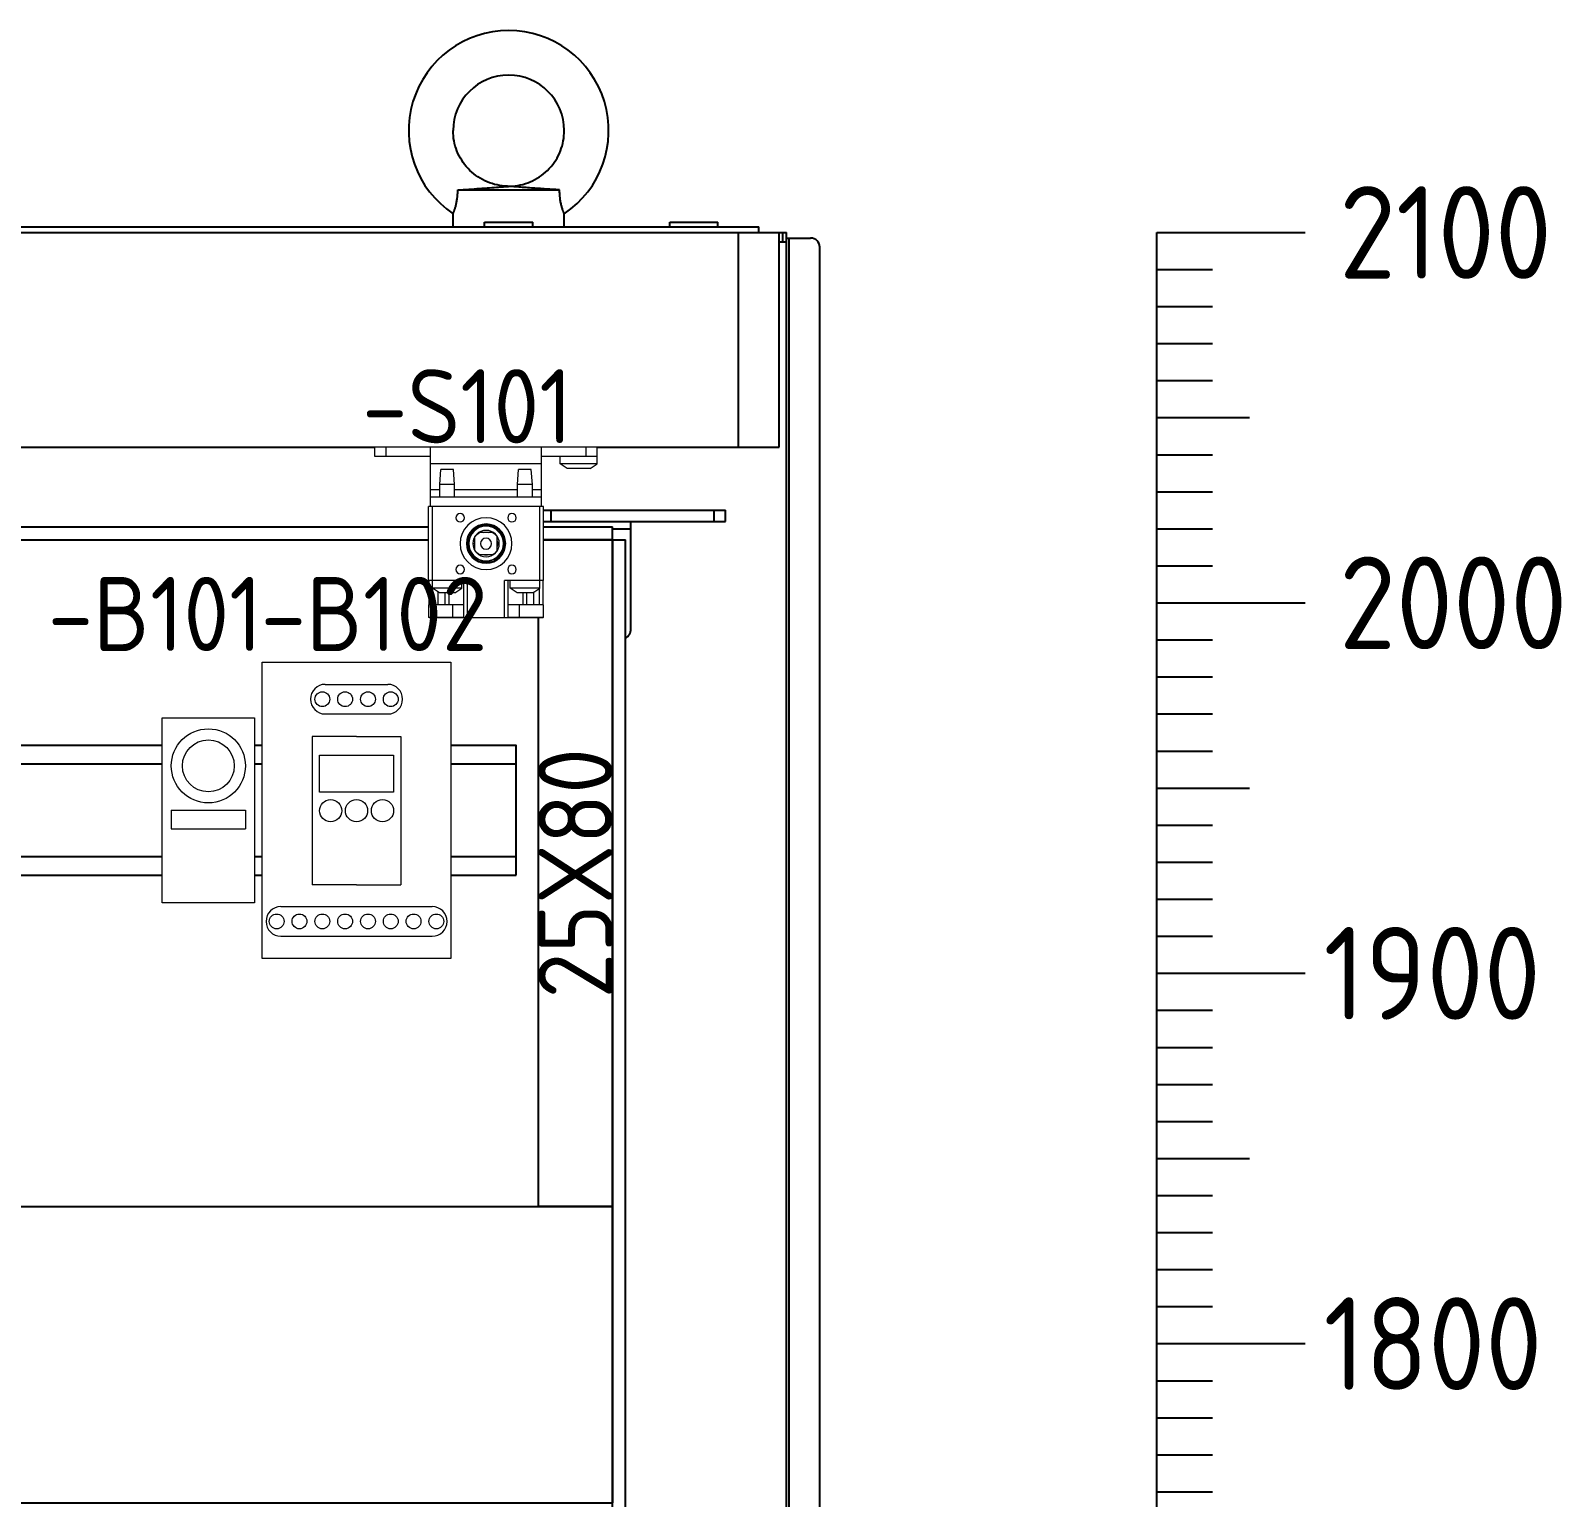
# Model space of a CAD drawing. Header units: millimetres. Extents: x 42356 to 50646, y 31507 to 39566.
# Drawn here: x 48016.5 to 48429.7, y 33632.5 to 34028.5 of the extents above; entities that cross this region are included whole.
import ezdxf
from ezdxf.enums import TextEntityAlignment as Align

# ---------------------------------------------------------------- set-up
doc = ezdxf.new("R2010")
doc.units = ezdxf.units.MM
doc.set_wipeout_variables(frame=1)
doc.layers.add('000-PI-Oprema', color=30, linetype='Continuous', lineweight=5)
for name, color, linetype in [('000-PI-ORMAR', 2, 'Continuous'), ('000-PI_TEXT', 7, 'Continuous'), ('002-PI-Kabelska kanalica', 150, 'Continuous'), ('004-PI-DIN Šina', 3, 'Continuous')]:
    doc.layers.add(name, color=color, linetype=linetype)
doc.styles.add('PI0', font='isocpeur.ttf', dxfattribs={"width": 0.9})

# ---------------------------------------------------------------- blocks, each defined once
blk = doc.blocks.new('2000x800 montažna')
at = {"layer": '000-PI-ORMAR'}
for p, q in [((46090.02, 36230.03), (46140.02, 36230.03)), ((46090.02, 36225.53), (46090.02, 36230.03)), ((46090.02, 36227.03), (46140.02, 36227.03)), ((46093.02, 36227.03), (46093.02, 36230.03)), ((46114.52, 36225.03), (46114.52, 36227.03)), ((46137.02, 36227.03), (46137.02, 36230.03)), ((46140.02, 36227.03), (46140.02, 36230.03)), ((45403.52, 36225.53), (46109.52, 36225.53)), ((46109.52, 34384.53), (46109.52, 36225.53)), ((46109.52, 36225.03), (46114.52, 36225.03)), ((46114.52, 36198.03), (46114.52, 36225.03)), ((45400.02, 36222.03), (46113.02, 36222.03)), ((46113.02, 34388.03), (46113.02, 36222.03))]:
    blk.add_line(p, q, dxfattribs=at)
blk.add_arc((46111.52, 36198.03), 3, 300.0004, 0, dxfattribs=at)
blk = doc.blocks.new('*U116')
at = {"layer": '004-PI-DIN Šina'}
blk.add_lwpolyline([(650, -17.5), (650, 17.5), (0, 17.5), (0, -17.5)], close=True, dxfattribs=at)
for points in [[(0, 12.5), (650, 12.5)], [(0, -12.5), (650, -12.5)]]:
    blk.add_lwpolyline(points, dxfattribs=at)
blk = doc.blocks.new('SKALA_2100')
for p, q in [((6091.94, 12435.39), (6091.94, 13135.39)), ((6091.94, 13135.39), (6131.94, 13135.39)), ((6091.94, 13125.39), (6106.94, 13125.39)), ((6091.94, 13115.39), (6106.94, 13115.39)), ((6091.94, 13105.39), (6106.94, 13105.39)), ((6091.94, 13095.39), (6106.94, 13095.39)), ((6091.94, 13085.39), (6116.94, 13085.39)), ((6091.94, 13075.39), (6106.94, 13075.39)), ((6091.94, 13065.39), (6106.94, 13065.39)), ((6091.94, 13055.39), (6106.94, 13055.39)), ((6091.94, 13045.39), (6106.94, 13045.39)), ((6091.94, 13035.39), (6131.94, 13035.39)), ((6091.94, 13035.39), (6131.94, 13035.39)), ((6091.94, 13025.39), (6106.94, 13025.39)), ((6091.94, 13015.39), (6106.94, 13015.39)), ((6091.94, 13005.39), (6106.94, 13005.39)), ((6091.94, 12995.39), (6106.94, 12995.39)), ((6091.94, 12985.39), (6116.94, 12985.39)), ((6091.94, 12975.39), (6106.94, 12975.39)), ((6091.94, 12965.39), (6106.94, 12965.39)), ((6091.94, 12955.39), (6106.94, 12955.39)), ((6091.94, 12945.39), (6106.94, 12945.39)), ((6091.94, 12935.39), (6131.94, 12935.39)), ((6091.94, 12925.39), (6106.94, 12925.39)), ((6091.94, 12915.39), (6106.94, 12915.39)), ((6091.94, 12905.39), (6106.94, 12905.39)), ((6091.94, 12895.39), (6106.94, 12895.39)), ((6091.94, 12885.39), (6116.94, 12885.39)), ((6091.94, 12875.39), (6106.94, 12875.39)), ((6091.94, 12865.39), (6106.94, 12865.39)), ((6091.94, 12855.39), (6106.94, 12855.39)), ((6091.94, 12845.39), (6106.94, 12845.39)), ((6091.94, 12835.39), (6131.94, 12835.39)), ((6091.94, 12825.39), (6106.94, 12825.39)), ((6091.94, 12815.39), (6106.94, 12815.39)), ((6091.94, 12805.39), (6106.94, 12805.39)), ((6091.94, 12795.39), (6106.94, 12795.39))]:
    blk.add_line(p, q)
at = {"style": 'PI0', "width": 0.9}
for s, p in [('2100', (6141.12, 13135.39)), ('2000', (6141.12, 13035.39)), ('1900', (6136.91, 12935.39)), ('1800', (6136.91, 12835.39))]:
    blk.add_text(s, height=25, dxfattribs=at).set_placement(p, align=Align.MIDDLE_LEFT)
blk = doc.blocks.new('Schneider_Termostat_NSYCC')
blk.add_wipeout([(0, 50), (25, 50), (25, 0), (0, 0)])
at = {"layer": '000-PI-Oprema'}
for p, q in [((2.5, 25), (22.5, 25)), ((2.5, 25), (2.5, 20)), ((22.5, 25), (22.5, 20)), ((2.5, 20), (22.5, 20))]:
    blk.add_line(p, q, dxfattribs=at)
blk.add_lwpolyline([(0, 50), (25, 50), (25, 0), (0, 0)], close=True, dxfattribs=at)
for radius in [10, 7]:
    blk.add_circle((12.5, 37), radius, dxfattribs=at)
blk = doc.blocks.new('*U117')
at = {"layer": '002-PI-Kabelska kanalica'}
for p, q in [((-20, 606), (60, 606)), ((-20, -100), (-20, 606)), ((60, -100), (60, 606)), ((-20, -100), (60, -100))]:
    blk.add_line(p, q, dxfattribs=at)
blk = doc.blocks.new('*U113')
at = {"layer": '002-PI-Kabelska kanalica'}
for p, q in [((-20, 80), (0, 80)), ((-20, -100), (-20, 80)), ((0, -100), (0, 80)), ((-20, -100), (0, -100))]:
    blk.add_line(p, q, dxfattribs=at)
blk = doc.blocks.new('Schneider_Higrostat_NSYCC')
blk.add_wipeout([(0, 80), (51, 80), (51, 0), (0, 0)])
at = {"layer": '000-PI-Oprema'}
for p, q in [((17.07, 74), (33.93, 74)), ((17.07, 66), (33.93, 66)), ((25.5, 59.88), (13.5, 59.88)), ((13.5, 59.88), (13.5, 19.88)), ((25.5, 59.88), (37.5, 59.88)), ((37.5, 59.88), (37.5, 19.88)), ((25.5, 19.88), (13.5, 19.88)), ((25.5, 19.88), (37.5, 19.88)), ((5.07, 14), (45.93, 14)), ((5.07, 6), (45.93, 6))]:
    blk.add_line(p, q, dxfattribs=at)
for points in [[(0, 0), (0, 80), (51, 80), (51, 0)], [(15.5, 44.88), (15.5, 54.88), (35.5, 54.88), (35.5, 44.88)]]:
    blk.add_lwpolyline(points, close=True, dxfattribs=at)
for centre, radius in [((16.26, 70), 2), ((22.42, 70), 2), ((28.58, 70), 2), ((34.74, 70), 2), ((18.5, 39.88), 3), ((25.5, 39.88), 3), ((32.5, 39.88), 3), ((3.94, 10), 2), ((10.1, 10), 2), ((16.26, 10), 2), ((22.42, 10), 2), ((28.58, 10), 2), ((34.74, 10), 2), ((40.9, 10), 2), ((47.06, 10), 2)]:
    blk.add_circle(centre, radius, dxfattribs=at)
for centre, start, end in [((17.07, 70), 90, 270), ((33.93, 70), 270, 90), ((5.07, 10), 90, 270), ((45.93, 10), 270, 90)]:
    blk.add_arc(centre, 4, start, end, dxfattribs=at)
blk = doc.blocks.new('sklopka_vrata_8MF1000-2VL')
at = {"lineweight": 5}
blk.add_wipeout([(-30, 0), (30, 0), (30, -2.5), (15, -2.5), (15, -16), (15.5, -16), (15.5, -36), (15.4, -36), (15.4, -42.49), (15.49, -42.49), (15.49, -45.99), (-15.49, -45.99), (-15.400001, -36), (-15.5, -36), (-15.5, -16), (-15, -16), (-15, -2.5), (-20, -2.5), (-20, -4.5), (-21.9, -5.75), (-28.1, -5.75), (-30, -4.5)], dxfattribs=at)
at = {"layer": '000-PI-Oprema'}
for p, q in [((-30, 0), (30, 0)), ((-30, -4.5), (-30, 0)), ((-27, -2.5), (-27, 0)), ((-15, -16), (-15, 0)), ((15, -16), (15, 0)), ((27, -2.5), (27, 0)), ((30, -2.5), (30, 0)), ((-30, -2.5), (-27, -2.5)), ((-27, -2.5), (-15, -2.5)), ((-20, -4.5), (-20, -2.5)), ((15, -2.5), (30, -2.5)), ((-28.1, -5.75), (-30, -4.5)), ((-30, -4.5), (-20, -4.5)), ((-28.1, -5.75), (-21.9, -5.75)), ((-21.9, -5.75), (-20, -4.5)), ((-15, -4.5), (15, -4.5)), ((-12.5, -10), (-12.2, -6)), ((-12.2, -6), (-8.8, -6)), ((-8.5, -10), (-8.8, -6)), ((8.5, -10), (8.8, -6)), ((8.8, -6), (12.2, -6)), ((12.5, -10), (12.2, -6)), ((-15, -11.5), (-12.499996, -11.5)), ((-12.5, -10), (-8.5, -10)), ((-12.5, -13.499994), (-12.5, -10)), ((-8.5, -13.499994), (-8.5, -10)), ((-8.499996, -11.5), (8.500004, -11.5)), ((8.5, -10), (12.5, -10)), ((8.5, -13.499994), (8.5, -10)), ((12.5, -13.499994), (12.5, -10)), ((12.500004, -11.5), (15, -11.5)), ((-15.5, -16), (15.5, -16)), ((-15.5, -36), (-15.5, -16)), ((-15, -13.5), (15, -13.5)), ((-14.5, -38), (-14.5, -16)), ((14.5, -38), (14.5, -16)), ((15.5, -36), (15.5, -16)), ((-3, -27.802775), (-3, -24.197225)), ((-1.802776, -23), (1.802776, -23)), ((3, -27.802775), (3, -24.197225)), ((-1.802776, -29), (1.802776, -29)), ((-15.5, -36), (-5, -36)), ((-15.400001, -42.49), (-15.400001, -36)), ((-6.5, -38), (-6.5, -36)), ((-6, -46), (-6, -36)), ((-5, -46), (-5, -36)), ((5, -36), (14.5, -36)), ((5, -46), (5, -36)), ((6, -46), (6, -36)), ((6.5, -38), (6.5, -36)), ((8.85, -36), (13.15, -36)), ((14.5, -36), (15.5, -36)), ((15.4, -42.49), (15.4, -36)), ((-12.6, -39.25), (-14.5, -38)), ((-14.5, -38), (-6.5, -38)), ((-14.400001, -42.49), (-14.400001, -38.065784)), ((-12.936492, -42.49), (-12.936492, -39.02862)), ((-12.6, -39.25), (-8.4, -39.25)), ((-11.000001, -42.49), (-11.000001, -39.249996)), ((-10.000001, -42.49), (-10.000001, -39.249996)), ((-8.4, -39.25), (-6.5, -38)), ((8.4, -39.25), (6.5, -38)), ((6.5, -38), (14.5, -38)), ((8.4, -39.25), (12.6, -39.25)), ((10, -42.49), (10, -39.249996)), ((11, -42.49), (11, -39.249996)), ((12.6, -39.25), (14.5, -38)), ((12.936492, -42.49), (12.936492, -39.028624)), ((14.4, -42.49), (14.4, -38.065788)), ((-15.49, -42.49), (-8.99, -42.49)), ((-15.49, -45.99), (-15.49, -42.49)), ((-8.99, -42.49), (-6.029656, -42.49)), ((-8.99, -45.99), (-8.99, -42.49)), ((-6.029656, -42.5), (-6.029656, -42.49)), ((-6.029656, -42.5), (-6, -42.5)), ((6, -42.5), (6.029654, -42.5)), ((6.029654, -42.49), (15.49, -42.49)), ((6.029654, -42.5), (6.029654, -42.49)), ((8.99, -45.99), (8.99, -42.49)), ((15.49, -45.99), (15.49, -42.49)), ((-15.49, -45.99), (-8.99, -45.99)), ((-15.4, -46), (-15.4, -45.99)), ((-15.4, -46), (-5.999961, -46)), ((-8.99, -45.99), (-6.000001, -45.99)), ((-6, -46), (-5, -46)), ((-5, -46), (5, -46)), ((5, -46), (6, -46)), ((6, -45.99), (15.49, -45.99)), ((6.00004, -46), (15.4, -46)), ((15.4, -46), (15.4, -45.99))]:
    blk.add_line(p, q, dxfattribs=at)
for centre, radius in [((-7, -19), 1.15), ((0, -26), 7), ((7, -19), 1.15), ((0, -26), 5.3), ((0, -26), 5.1), ((0, -26), 4.8), ((0, -26), 4.679181), ((0, -26), 3.579607), ((0, -26), 1.499969), ((-7, -33), 1.15), ((7, -33), 1.15)]:
    blk.add_circle(centre, radius, dxfattribs=at)
for radius, start, end in [(3.5, 121.002719, 148.997284), (3.100426, 90, 104.622596), (3.100426, 75.377404, 90), (3.5, 31.002716, 58.997281), (3.100426, 165.377152, 194.622848), (3.5, 211.002716, 238.997281), (3.5, 301.002719, 328.997284), (3.100426, 345.377406, 14.622594), (3.100426, 255.377156, 284.622844)]:
    blk.add_arc((0, -26), radius, start, end, dxfattribs=at)

msp = doc.modelspace()

# ---------------------------------------------------------------- linework, layer by layer
at = {"layer": '000-PI-ORMAR'}
for p, q in [((48130.542, 34000.786), (48130.526, 34001.489)), ((48130.592, 34000.084), (48130.542, 34000.786)), ((48130.674, 33999.386), (48130.592, 34000.084)), ((48130.789, 33998.692), (48130.674, 33999.386)), ((48160.263, 33998.692), (48160.378, 33999.386)), ((48160.378, 33999.386), (48160.46, 34000.084)), ((48160.46, 34000.084), (48160.509, 34000.786)), ((48160.509, 34000.786), (48160.526, 34001.489)), ((48130.936, 33998.004), (48130.789, 33998.692)), ((48131.116, 33997.324), (48130.936, 33998.004)), ((48131.327, 33996.654), (48131.116, 33997.324)), ((48131.569, 33995.993), (48131.327, 33996.654)), ((48131.842, 33995.345), (48131.569, 33995.993)), ((48132.145, 33994.71), (48131.842, 33995.345)), ((48132.477, 33994.091), (48132.145, 33994.71)), ((48158.574, 33994.091), (48158.907, 33994.71)), ((48158.907, 33994.71), (48159.21, 33995.345)), ((48159.21, 33995.345), (48159.483, 33995.993)), ((48159.483, 33995.993), (48159.725, 33996.654)), ((48159.725, 33996.654), (48159.936, 33997.324)), ((48159.936, 33997.324), (48160.116, 33998.004)), ((48160.116, 33998.004), (48160.263, 33998.692)), ((48132.838, 33993.487), (48132.477, 33994.091)), ((48133.227, 33992.901), (48132.838, 33993.487)), ((48133.643, 33992.334), (48133.227, 33992.901)), ((48134.086, 33991.787), (48133.643, 33992.334)), ((48134.553, 33991.262), (48134.086, 33991.787)), ((48135.044, 33990.759), (48134.553, 33991.262)), ((48135.559, 33990.279), (48135.044, 33990.759)), ((48155.493, 33990.279), (48156.007, 33990.759)), ((48156.007, 33990.759), (48156.499, 33991.262)), ((48156.499, 33991.262), (48156.966, 33991.787)), ((48156.966, 33991.787), (48157.408, 33992.334)), ((48157.408, 33992.334), (48157.824, 33992.901)), ((48157.824, 33992.901), (48158.213, 33993.487)), ((48158.213, 33993.487), (48158.574, 33994.091)), ((48136.095, 33989.824), (48135.559, 33990.279)), ((48136.652, 33989.395), (48136.095, 33989.824)), ((48137.229, 33988.993), (48136.652, 33989.395)), ((48137.824, 33988.617), (48137.229, 33988.993)), ((48138.436, 33988.271), (48137.824, 33988.617)), ((48139.063, 33987.953), (48138.436, 33988.271)), ((48139.704, 33987.665), (48139.063, 33987.953)), ((48140.359, 33987.407), (48139.704, 33987.665)), ((48141.025, 33987.18), (48140.359, 33987.407)), ((48141.7, 33986.985), (48141.025, 33987.18)), ((48142.384, 33986.822), (48141.7, 33986.985)), ((48143.075, 33986.69), (48142.384, 33986.822)), ((48143.772, 33986.592), (48143.075, 33986.69)), ((48144.472, 33986.526), (48143.772, 33986.592)), ((48145.174, 33986.493), (48144.472, 33986.526)), ((48144.891, 33986.406), (48145.085, 33986.419)), ((48145.085, 33986.419), (48145.253, 33986.428)), ((48145.174, 33986.493), (48145.877, 33986.493)), ((48145.253, 33986.428), (48145.392, 33986.434)), ((48145.392, 33986.434), (48145.515, 33986.436)), ((48145.636, 33986.435), (48145.515, 33986.436)), ((48145.769, 33986.43), (48145.636, 33986.435)), ((48145.932, 33986.421), (48145.769, 33986.43)), ((48145.877, 33986.493), (48146.58, 33986.526)), ((48146.136, 33986.408), (48145.932, 33986.421)), ((48146.58, 33986.526), (48147.28, 33986.592)), ((48147.28, 33986.592), (48147.977, 33986.69)), ((48147.977, 33986.69), (48148.667, 33986.822)), ((48148.667, 33986.822), (48149.352, 33986.985)), ((48149.352, 33986.985), (48150.027, 33987.18)), ((48150.027, 33987.18), (48150.693, 33987.407)), ((48150.693, 33987.407), (48151.347, 33987.665)), ((48151.347, 33987.665), (48151.989, 33987.953)), ((48151.989, 33987.953), (48152.616, 33988.271)), ((48152.616, 33988.271), (48153.228, 33988.617)), ((48153.228, 33988.617), (48153.823, 33988.993)), ((48153.823, 33988.993), (48154.399, 33989.395)), ((48154.399, 33989.395), (48154.957, 33989.824)), ((48154.957, 33989.824), (48155.493, 33990.279)), ((48131.483, 33982.193), (48131.528, 33982.448)), ((48131.528, 33982.448), (48131.571, 33982.71)), ((48131.571, 33982.71), (48131.611, 33982.984)), ((48131.611, 33982.984), (48131.648, 33983.277)), ((48131.648, 33983.277), (48131.682, 33983.59)), ((48131.682, 33983.59), (48131.713, 33983.924)), ((48131.713, 33983.924), (48131.738, 33984.28)), ((48131.738, 33984.28), (48131.758, 33984.658)), ((48131.758, 33984.658), (48131.772, 33985.061)), ((48131.772, 33985.061), (48131.778, 33985.489)), ((48131.778, 33985.489), (48132.521, 33985.535)), ((48131.778, 33985.489), (48159.274, 33985.489)), ((48132.521, 33985.535), (48133.264, 33985.581)), ((48133.264, 33985.581), (48134.004, 33985.628)), ((48134.004, 33985.628), (48134.738, 33985.675)), ((48134.738, 33985.675), (48135.466, 33985.723)), ((48135.466, 33985.723), (48136.189, 33985.772)), ((48136.189, 33985.772), (48136.905, 33985.82)), ((48136.905, 33985.82), (48137.613, 33985.869)), ((48137.613, 33985.869), (48138.315, 33985.918)), ((48138.315, 33985.918), (48139.007, 33985.968)), ((48139.007, 33985.968), (48139.691, 33986.017)), ((48139.691, 33986.017), (48140.365, 33986.066)), ((48140.365, 33986.066), (48141.02, 33986.115)), ((48141.02, 33986.115), (48141.645, 33986.161)), ((48141.645, 33986.161), (48142.235, 33986.206)), ((48142.235, 33986.206), (48142.784, 33986.248)), ((48142.784, 33986.248), (48143.286, 33986.286)), ((48143.286, 33986.286), (48143.736, 33986.32)), ((48143.736, 33986.32), (48144.128, 33986.35)), ((48144.128, 33986.35), (48144.454, 33986.374)), ((48144.454, 33986.374), (48144.691, 33986.392)), ((48144.691, 33986.392), (48144.891, 33986.406)), ((48146.362, 33986.392), (48146.136, 33986.408)), ((48146.647, 33986.371), (48146.362, 33986.392)), ((48147.028, 33986.342), (48146.647, 33986.371)), ((48147.473, 33986.308), (48147.028, 33986.342)), ((48147.925, 33986.274), (48147.473, 33986.308)), ((48148.377, 33986.239), (48147.925, 33986.274)), ((48148.83, 33986.205), (48148.377, 33986.239)), ((48149.288, 33986.17), (48148.83, 33986.205)), ((48149.75, 33986.136), (48149.288, 33986.17)), ((48150.218, 33986.101), (48149.75, 33986.136)), ((48150.69, 33986.066), (48150.218, 33986.101)), ((48151.167, 33986.031), (48150.69, 33986.066)), ((48151.648, 33985.996), (48151.167, 33986.031)), ((48152.133, 33985.961), (48151.648, 33985.996)), ((48152.622, 33985.927), (48152.133, 33985.961)), ((48153.114, 33985.892), (48152.622, 33985.927)), ((48153.61, 33985.857), (48153.114, 33985.892)), ((48154.109, 33985.823), (48153.61, 33985.857)), ((48154.611, 33985.789), (48154.109, 33985.823)), ((48155.117, 33985.754), (48154.611, 33985.789)), ((48155.627, 33985.721), (48155.117, 33985.754)), ((48156.141, 33985.687), (48155.627, 33985.721)), ((48156.658, 33985.653), (48156.141, 33985.687)), ((48157.177, 33985.62), (48156.658, 33985.653)), ((48157.699, 33985.586), (48157.177, 33985.62)), ((48158.223, 33985.554), (48157.699, 33985.586)), ((48158.748, 33985.521), (48158.223, 33985.554)), ((48159.274, 33985.489), (48158.748, 33985.521)), ((48159.278, 33985.184), (48159.274, 33985.489)), ((48159.285, 33984.881), (48159.278, 33985.184)), ((48159.297, 33984.578), (48159.285, 33984.881)), ((48159.314, 33984.277), (48159.297, 33984.578)), ((48159.335, 33983.977), (48159.314, 33984.277)), ((48159.361, 33983.68), (48159.335, 33983.977)), ((48159.391, 33983.387), (48159.361, 33983.68)), ((48159.426, 33983.099), (48159.391, 33983.387)), ((48159.465, 33982.815), (48159.426, 33983.099)), ((48159.508, 33982.537), (48159.465, 33982.815)), ((48159.556, 33982.265), (48159.508, 33982.537)), ((48130.526, 33979.039), (48130.529, 33979.045)), ((48130.526, 33979.039), (48130.526, 33979.039)), ((48130.526, 33975.489), (48130.526, 33979.039)), ((48130.529, 33979.045), (48130.537, 33979.065)), ((48130.537, 33979.065), (48130.55, 33979.096)), ((48130.55, 33979.096), (48130.569, 33979.141)), ((48130.569, 33979.141), (48130.593, 33979.198)), ((48130.593, 33979.198), (48130.622, 33979.268)), ((48130.622, 33979.268), (48130.655, 33979.35)), ((48130.655, 33979.35), (48130.692, 33979.444)), ((48130.692, 33979.444), (48130.734, 33979.551)), ((48130.734, 33979.551), (48130.78, 33979.671)), ((48130.78, 33979.671), (48130.828, 33979.801)), ((48130.828, 33979.801), (48130.879, 33979.944)), ((48130.879, 33979.944), (48130.933, 33980.098)), ((48130.933, 33980.098), (48130.988, 33980.263)), ((48130.988, 33980.263), (48131.045, 33980.44)), ((48131.045, 33980.44), (48131.103, 33980.627)), ((48131.103, 33980.627), (48131.161, 33980.825)), ((48131.161, 33980.825), (48131.218, 33981.033)), ((48131.218, 33981.033), (48131.275, 33981.249)), ((48131.275, 33981.249), (48131.33, 33981.473)), ((48131.33, 33981.473), (48131.383, 33981.706)), ((48131.383, 33981.706), (48131.434, 33981.946)), ((48131.434, 33981.946), (48131.483, 33982.193)), ((48159.607, 33981.998), (48159.556, 33982.265)), ((48159.661, 33981.741), (48159.607, 33981.998)), ((48159.717, 33981.493), (48159.661, 33981.741)), ((48159.775, 33981.255), (48159.717, 33981.493)), ((48159.835, 33981.027), (48159.775, 33981.255)), ((48159.896, 33980.809), (48159.835, 33981.027)), ((48159.957, 33980.602), (48159.896, 33980.809)), ((48160.018, 33980.405), (48159.957, 33980.602)), ((48160.078, 33980.22), (48160.018, 33980.405)), ((48160.136, 33980.049), (48160.078, 33980.22)), ((48160.192, 33979.89), (48160.136, 33980.049)), ((48160.245, 33979.744), (48160.192, 33979.89)), ((48160.294, 33979.611), (48160.245, 33979.744)), ((48160.34, 33979.492), (48160.294, 33979.611)), ((48160.382, 33979.386), (48160.34, 33979.492)), ((48160.419, 33979.294), (48160.382, 33979.386)), ((48160.451, 33979.216), (48160.419, 33979.294)), ((48160.478, 33979.153), (48160.451, 33979.216)), ((48160.498, 33979.103), (48160.478, 33979.153)), ((48160.513, 33979.067), (48160.498, 33979.103)), ((48160.523, 33979.046), (48160.513, 33979.067)), ((48160.526, 33979.039), (48160.523, 33979.046)), ((48160.526, 33975.489), (48160.526, 33979.039)), ((47428.026, 33975.489), (48213.026, 33975.489)), ((48139.026, 33976.789), (48152.026, 33976.789)), ((48139.026, 33975.489), (48139.026, 33976.789)), ((48152.026, 33975.489), (48152.026, 33976.789)), ((48189.026, 33976.789), (48202.026, 33976.789)), ((48189.026, 33975.489), (48189.026, 33976.789)), ((48202.026, 33975.489), (48202.026, 33976.789)), ((48213.026, 33973.989), (48213.026, 33975.489)), ((47422.526, 33973.989), (48218.526, 33973.989)), ((48207.526, 33915.989), (48207.526, 33973.989)), ((48218.526, 33973.989), (48219.526, 33973.989)), ((48218.526, 33915.989), (48218.526, 33973.989)), ((48218.526, 33971.489), (48220.526, 33971.489)), ((48219.526, 33973.989), (48220.526, 33973.989)), ((48219.526, 33971.489), (48219.526, 33973.989)), ((48220.526, 31875.989), (48220.526, 33973.989)), ((48220.526, 33972.489), (48227.026, 33972.489)), ((48221.276, 31975.489), (48221.276, 33972.489)), ((48229.526, 31977.989), (48229.526, 33969.989)), ((47422.526, 33915.989), (48218.526, 33915.989))]:
    msp.add_line(p, q, dxfattribs=at)
for centre, radius, start, end in [((48145.526, 34001.489), 27, 303.74898, 236.25102), ((48145.526, 34001.489), 15, 0, 180), ((48227.026, 33969.989), 2.5, 0, 90)]:
    msp.add_arc(centre, radius, start, end, dxfattribs=at)

# ---------------------------------------------------------------- block references
for name, p in [('SKALA_2100', (42228.591, 20838.604)), ('*U116', (47497.526, 33817.989))]:
    msp.add_blockref(name, p)
for name, p, rotation in [('*U113', (48153.526, 33790.989), 180), ('*U117', (47567.526, 33690.989), 270)]:
    msp.add_blockref(name, p, dxfattribs=dict(rotation=rotation))
msp.add_blockref('2000x800 montažna', (2064.005, -2331.044), dxfattribs=at)

# ---------------------------------------------------------------- texts
at = {"insert": (48162.796, 33937.079), "char_height": 20, "width": 16.78721, "attachment_point": 3, "style": 'PI0'}
msp.add_mtext('-S1{\\fISOCPEUR|b0|i0|c238|p34;01}', dxfattribs=at)
at = {"insert": (48163.526, 33800.989), "char_height": 20, "width": 16.78721, "attachment_point": 5, "rotation": 90, "style": 'PI0'}
msp.add_mtext('25X80', dxfattribs=at)
at = {"layer": '000-PI_TEXT', "style": 'PI0', "width": 0.9}
msp.add_text('-B101', height=20, dxfattribs=at).set_placement((48050.095, 33870.993), align=Align.MIDDLE)

# ---------------------------------------------------------------- next in the draw order: block references
at = {"layer": '000-PI-Oprema'}
msp.add_blockref('Schneider_Termostat_NSYCC', (48051.95, 33792.989), dxfattribs=at)
at = {"layer": '000-PI-ORMAR', "lineweight": 5, "xscale": -1}
msp.add_blockref('sklopka_vrata_8MF1000-2VL', (48139.42, 33915.989), dxfattribs=at)

# ---------------------------------------------------------------- next in the draw order: block references
at = {"layer": '000-PI-Oprema'}
msp.add_blockref('Schneider_Higrostat_NSYCC', (48078.95, 33777.989), dxfattribs=at)

# ---------------------------------------------------------------- next in the draw order: texts
at = {"layer": '000-PI_TEXT', "style": 'PI0', "width": 0.9}
msp.add_text('-B102', height=20, dxfattribs=at).set_placement((48109.209, 33870.993), align=Align.MIDDLE)

doc.saveas('drawing.dxf')
